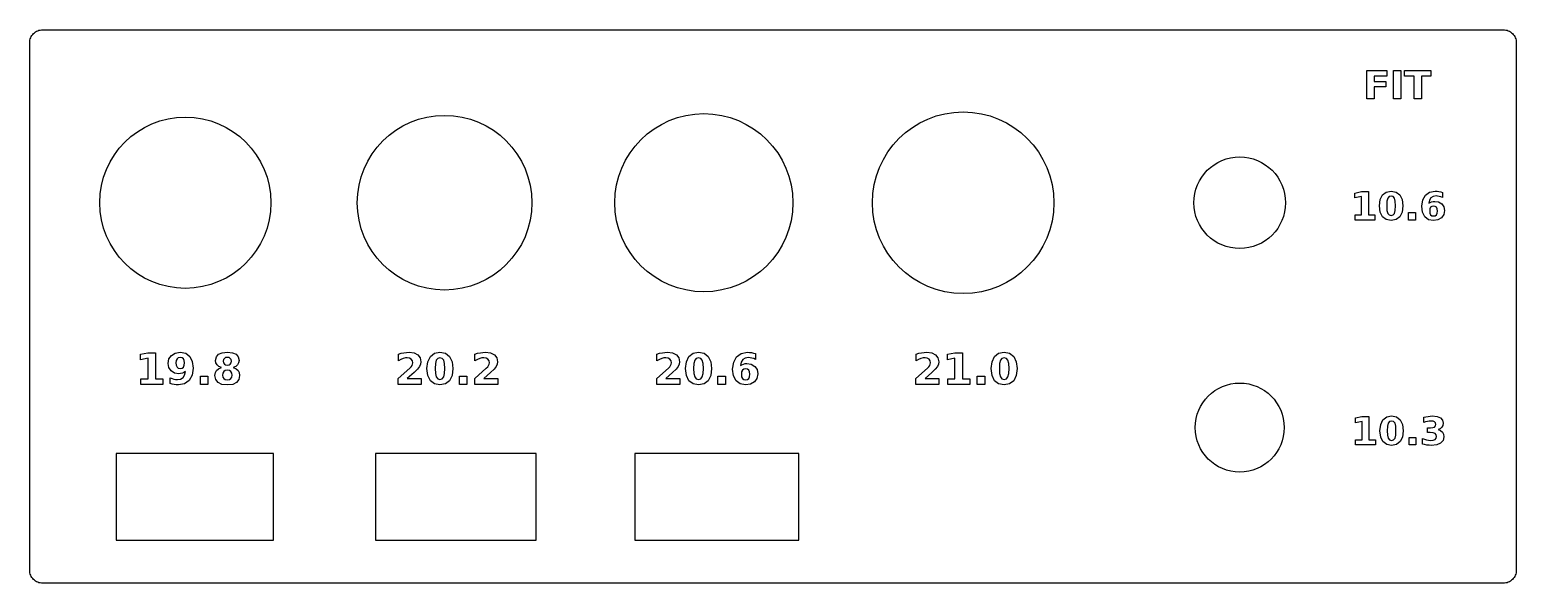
# Model space of a CAD drawing. Header units: millimetres. Extents: x 5 to 177, y 5 to 69.
import ezdxf

# ---------------------------------------------------------------- set-up
doc = ezdxf.new("R2010")
doc.units = ezdxf.units.MM
doc.layers.add('CUT', color=1, linetype='Continuous')
doc.layers.add('ENGRAVE', color=5, linetype='Continuous')

msp = doc.modelspace()

# ---------------------------------------------------------------- linework, layer by layer
at = {"layer": 'CUT'}
for points in [[(6.06, 5.06), (5.93, 5.11), (5.79, 5.18), (5.67, 5.25), (5.55, 5.34), (5.44, 5.44), (5.34, 5.55), (5.25, 5.67), (5.18, 5.79), (5.11, 5.93), (5.06, 6.06), (5.03, 6.21), (5.01, 6.35), (5, 6.5), (5, 67.5), (5.01, 67.65), (5.03, 67.79), (5.06, 67.94), (5.11, 68.07), (5.18, 68.21), (5.25, 68.33), (5.34, 68.45), (5.44, 68.56), (5.55, 68.66), (5.67, 68.75), (5.79, 68.82), (5.93, 68.89), (6.06, 68.94), (6.21, 68.97), (6.35, 68.99), (6.5, 69), (175.5, 69), (175.65, 68.99), (175.79, 68.97), (175.94, 68.94), (176.07, 68.89), (176.21, 68.82), (176.33, 68.75), (176.45, 68.66), (176.56, 68.56), (176.66, 68.45), (176.75, 68.33), (176.82, 68.21), (176.89, 68.07), (176.94, 67.94), (176.97, 67.79), (176.99, 67.65), (177, 67.5), (177, 6.5), (176.99, 6.35), (176.97, 6.21), (176.94, 6.06), (176.89, 5.93), (176.82, 5.79), (176.75, 5.67), (176.66, 5.55), (176.56, 5.44), (176.45, 5.34), (176.33, 5.25), (176.21, 5.18), (176.07, 5.11), (175.94, 5.06), (175.79, 5.03), (175.65, 5.01), (175.5, 5), (6.5, 5), (6.35, 5.01), (6.21, 5.03), (6.06, 5.06)], [(15, 10), (33.2, 10), (33.2, 20), (15, 20), (15, 10)], [(45, 20), (45, 10), (63.6, 10), (63.6, 20), (45, 20)], [(94, 20), (75, 20), (75, 10), (94, 10), (94, 20)]]:
    msp.add_lwpolyline(points, close=True, dxfattribs=at)
for centre, radius in [((23, 49), 9.9), ((53, 49), 10.1), ((83, 49), 10.3), ((113, 49), 10.5), ((145, 49), 5.3), ((145, 23), 5.15)]:
    msp.add_circle(centre, radius, dxfattribs=at)
at = {"layer": 'ENGRAVE'}
for points in [[(159.72, 64.28), (162.01, 64.28), (162.01, 63.64), (160.57, 63.64), (160.57, 63.03), (161.92, 63.03), (161.92, 62.39), (160.57, 62.39), (160.57, 61), (159.72, 61), (159.72, 64.28)], [(162.8, 64.28), (163.64, 64.28), (163.64, 61), (162.8, 61), (162.8, 64.28)], [(164.08, 64.28), (167.1, 64.28), (167.1, 63.64), (166.02, 63.64), (166.02, 61), (165.17, 61), (165.17, 63.64), (164.08, 63.64), (164.08, 64.28)], [(158.35, 47.58), (159.1, 47.58), (159.1, 49.7), (158.33, 49.55), (158.33, 50.12), (159.09, 50.28), (159.9, 50.28), (159.9, 47.58), (160.65, 47.58), (160.65, 47), (158.35, 47), (158.35, 47.58)], [(163.87, 48.64), (163.78, 47.91), (163.52, 47.38), (163.09, 47.05), (162.52, 46.94), (161.95, 47.05), (161.52, 47.38), (161.26, 47.91), (161.17, 48.64), (161.26, 49.36), (161.52, 49.9), (161.95, 50.23), (162.52, 50.34), (163.09, 50.23), (163.52, 49.9), (163.78, 49.36), (163.87, 48.64)], [(168.47, 50.2), (168.47, 49.59), (168.27, 49.67), (168.08, 49.73), (167.89, 49.77), (167.72, 49.78), (167.38, 49.73), (167.13, 49.57), (166.96, 49.31), (166.88, 48.95), (167.03, 49.04), (167.19, 49.11), (167.37, 49.15), (167.56, 49.16), (168.02, 49.09), (168.38, 48.87), (168.61, 48.53), (168.68, 48.1), (168.6, 47.62), (168.34, 47.25), (167.94, 47.02), (167.41, 46.94), (166.85, 47.04), (166.42, 47.37), (166.16, 47.89), (166.07, 48.59), (166.18, 49.32), (166.48, 49.87), (166.97, 50.22), (167.61, 50.34), (167.83, 50.33), (168.05, 50.3), (168.26, 50.26), (168.47, 50.2)], [(163.02, 48.64), (163, 49.17), (162.91, 49.51), (162.75, 49.7), (162.52, 49.76), (162.29, 49.7), (162.13, 49.51), (162.04, 49.17), (162.02, 48.64), (162.04, 48.11), (162.13, 47.77), (162.29, 47.58), (162.52, 47.51), (162.75, 47.58), (162.91, 47.77), (163, 48.11), (163.02, 48.64)], [(167.42, 48.62), (167.23, 48.58), (167.09, 48.48), (167.01, 48.3), (166.98, 48.04), (167.01, 47.79), (167.09, 47.61), (167.23, 47.5), (167.42, 47.47), (167.62, 47.5), (167.76, 47.61), (167.84, 47.79), (167.87, 48.04), (167.84, 48.3), (167.76, 48.48), (167.62, 48.58), (167.42, 48.62)], [(164.54, 47.85), (165.34, 47.85), (165.34, 47), (164.54, 47), (164.54, 47.85)], [(17.86, 28.65), (18.69, 28.65), (18.69, 31.01), (17.83, 30.83), (17.83, 31.47), (18.68, 31.65), (19.57, 31.65), (19.57, 28.65), (20.4, 28.65), (20.4, 28), (17.86, 28), (17.86, 28.65)], [(21.25, 28.08), (21.25, 28.75), (21.47, 28.66), (21.68, 28.6), (21.88, 28.56), (22.08, 28.54), (22.46, 28.6), (22.74, 28.78), (22.92, 29.07), (23.01, 29.47), (22.84, 29.36), (22.66, 29.29), (22.46, 29.24), (22.25, 29.23), (21.75, 29.31), (21.35, 29.55), (21.09, 29.93), (21.01, 30.41), (21.1, 30.94), (21.39, 31.35), (21.84, 31.62), (22.41, 31.71), (23.05, 31.59), (23.52, 31.23), (23.81, 30.64), (23.91, 29.87), (23.79, 29.06), (23.45, 28.45), (22.91, 28.06), (22.2, 27.93), (21.95, 27.94), (21.71, 27.97), (21.48, 28.01), (21.25, 28.08)], [(22.41, 29.84), (22.62, 29.88), (22.78, 30), (22.87, 30.2), (22.9, 30.48), (22.87, 30.75), (22.78, 30.95), (22.62, 31.08), (22.41, 31.12), (22.19, 31.08), (22.04, 30.95), (21.94, 30.75), (21.91, 30.48), (21.94, 30.2), (22.04, 30), (22.19, 29.88), (22.41, 29.84)], [(27.18, 29.94), (26.89, 30.07), (26.68, 30.25), (26.55, 30.48), (26.51, 30.77), (26.6, 31.17), (26.86, 31.47), (27.28, 31.65), (27.87, 31.71), (28.45, 31.65), (28.87, 31.47), (29.13, 31.17), (29.22, 30.77), (29.17, 30.48), (29.05, 30.25), (28.84, 30.07), (28.55, 29.94), (28.87, 29.81), (29.11, 29.61), (29.25, 29.35), (29.29, 29.03), (29.2, 28.55), (28.93, 28.21), (28.49, 28), (27.87, 27.93), (27.24, 28), (26.79, 28.21), (26.52, 28.55), (26.43, 29.03), (26.48, 29.35), (26.62, 29.61), (26.86, 29.81), (27.18, 29.94)], [(27.4, 30.67), (27.43, 30.48), (27.52, 30.34), (27.67, 30.25), (27.87, 30.22), (28.06, 30.25), (28.21, 30.34), (28.3, 30.48), (28.33, 30.67), (28.3, 30.86), (28.21, 31), (28.06, 31.09), (27.87, 31.12), (27.67, 31.09), (27.52, 31), (27.43, 30.86), (27.4, 30.67)], [(48.69, 28.69), (50.29, 28.69), (50.29, 28), (47.64, 28), (47.64, 28.69), (48.97, 29.87), (49.13, 30.02), (49.24, 30.18), (49.3, 30.34), (49.32, 30.5), (49.28, 30.73), (49.15, 30.91), (48.95, 31.03), (48.69, 31.07), (48.46, 31.05), (48.21, 30.98), (47.94, 30.86), (47.65, 30.7), (47.65, 31.5), (47.97, 31.59), (48.28, 31.66), (48.59, 31.7), (48.89, 31.71), (49.47, 31.64), (49.9, 31.42), (50.18, 31.08), (50.27, 30.62), (50.23, 30.33), (50.11, 30.06), (49.87, 29.76), (49.47, 29.37), (48.69, 28.69)], [(53.97, 29.82), (53.87, 29.02), (53.58, 28.42), (53.1, 28.05), (52.47, 27.93), (51.83, 28.05), (51.36, 28.42), (51.06, 29.02), (50.96, 29.82), (51.06, 30.62), (51.36, 31.22), (51.83, 31.59), (52.47, 31.71), (53.1, 31.59), (53.58, 31.22), (53.87, 30.62), (53.97, 29.82)], [(53.03, 29.83), (52.99, 30.41), (52.9, 30.79), (52.73, 31), (52.47, 31.07), (52.21, 31), (52.03, 30.79), (51.94, 30.41), (51.9, 29.83), (51.94, 29.24), (52.03, 28.85), (52.21, 28.64), (52.47, 28.57), (52.72, 28.64), (52.9, 28.85), (52.99, 29.24), (53.03, 29.83)], [(57.54, 28.69), (59.15, 28.69), (59.15, 28), (56.5, 28), (56.5, 28.69), (57.83, 29.87), (57.99, 30.02), (58.09, 30.18), (58.16, 30.34), (58.18, 30.5), (58.14, 30.73), (58.01, 30.91), (57.81, 31.03), (57.55, 31.07), (57.32, 31.05), (57.07, 30.98), (56.8, 30.86), (56.51, 30.7), (56.51, 31.5), (56.82, 31.59), (57.14, 31.66), (57.44, 31.7), (57.74, 31.71), (58.33, 31.64), (58.76, 31.42), (59.03, 31.08), (59.12, 30.62), (59.09, 30.33), (58.97, 30.06), (58.73, 29.76), (58.32, 29.37), (57.54, 28.69)], [(78.6, 28.69), (80.21, 28.69), (80.21, 28), (77.56, 28), (77.56, 28.69), (78.89, 29.87), (79.05, 30.02), (79.15, 30.18), (79.22, 30.34), (79.24, 30.5), (79.2, 30.73), (79.07, 30.91), (78.87, 31.03), (78.61, 31.07), (78.38, 31.05), (78.13, 30.98), (77.86, 30.86), (77.57, 30.7), (77.57, 31.5), (77.88, 31.59), (78.2, 31.66), (78.5, 31.7), (78.8, 31.71), (79.39, 31.64), (79.82, 31.42), (80.09, 31.08), (80.18, 30.62), (80.15, 30.33), (80.03, 30.06), (79.79, 29.76), (79.38, 29.37), (78.6, 28.69)], [(83.88, 29.82), (83.79, 29.02), (83.49, 28.42), (83.02, 28.05), (82.38, 27.93), (81.75, 28.05), (81.27, 28.42), (80.98, 29.02), (80.88, 29.82), (80.98, 30.62), (81.27, 31.22), (81.75, 31.59), (82.38, 31.71), (83.02, 31.59), (83.49, 31.22), (83.79, 30.62), (83.88, 29.82)], [(82.94, 29.83), (82.91, 30.41), (82.81, 30.79), (82.64, 31), (82.38, 31.07), (82.12, 31), (81.95, 30.79), (81.85, 30.41), (81.82, 29.83), (81.85, 29.24), (81.95, 28.85), (82.12, 28.64), (82.38, 28.57), (82.64, 28.64), (82.81, 28.85), (82.91, 29.24), (82.94, 29.83)], [(88.99, 31.55), (88.99, 30.88), (88.77, 30.97), (88.55, 31.04), (88.35, 31.08), (88.15, 31.09), (87.78, 31.03), (87.5, 30.86), (87.32, 30.57), (87.23, 30.17), (87.39, 30.27), (87.58, 30.34), (87.77, 30.39), (87.99, 30.4), (88.49, 30.32), (88.89, 30.08), (89.15, 29.7), (89.23, 29.22), (89.14, 28.69), (88.85, 28.28), (88.4, 28.02), (87.82, 27.93), (87.19, 28.05), (86.72, 28.41), (86.43, 28.99), (86.33, 29.77), (86.45, 30.58), (86.79, 31.19), (87.33, 31.58), (88.04, 31.71), (88.28, 31.7), (88.52, 31.67), (88.76, 31.62), (88.99, 31.55)], [(108.59, 28.69), (110.19, 28.69), (110.19, 28), (107.54, 28), (107.54, 28.69), (108.88, 29.87), (109.03, 30.02), (109.14, 30.18), (109.2, 30.34), (109.22, 30.5), (109.18, 30.73), (109.05, 30.91), (108.85, 31.03), (108.59, 31.07), (108.36, 31.05), (108.11, 30.98), (107.84, 30.86), (107.55, 30.7), (107.55, 31.5), (107.87, 31.59), (108.18, 31.66), (108.49, 31.7), (108.79, 31.71), (109.37, 31.64), (109.81, 31.42), (110.08, 31.08), (110.17, 30.62), (110.13, 30.33), (110.02, 30.06), (109.78, 29.76), (109.37, 29.37), (108.59, 28.69)], [(111.21, 28.65), (112.04, 28.65), (112.04, 31.01), (111.19, 30.83), (111.19, 31.47), (112.04, 31.65), (112.93, 31.65), (112.93, 28.65), (113.76, 28.65), (113.76, 28), (111.21, 28), (111.21, 28.65)], [(119.25, 29.82), (119.15, 29.02), (118.86, 28.42), (118.38, 28.05), (117.75, 27.93), (117.11, 28.05), (116.64, 28.42), (116.34, 29.02), (116.25, 29.82), (116.34, 30.62), (116.64, 31.22), (117.11, 31.59), (117.75, 31.71), (118.38, 31.59), (118.86, 31.22), (119.15, 30.62), (119.25, 29.82)], [(118.31, 29.83), (118.27, 30.41), (118.18, 30.79), (118.01, 31), (117.75, 31.07), (117.49, 31), (117.31, 30.79), (117.22, 30.41), (117.19, 29.83), (117.22, 29.24), (117.31, 28.85), (117.49, 28.64), (117.75, 28.57), (118, 28.64), (118.18, 28.85), (118.27, 29.24), (118.31, 29.83)], [(27.87, 29.63), (27.63, 29.6), (27.46, 29.49), (27.36, 29.31), (27.32, 29.07), (27.36, 28.84), (27.46, 28.66), (27.63, 28.56), (27.87, 28.52), (28.1, 28.56), (28.27, 28.66), (28.37, 28.84), (28.41, 29.07), (28.37, 29.31), (28.27, 29.49), (28.1, 29.6), (27.87, 29.63)], [(87.83, 29.8), (87.61, 29.76), (87.46, 29.64), (87.37, 29.44), (87.34, 29.16), (87.37, 28.88), (87.46, 28.68), (87.61, 28.56), (87.83, 28.52), (88.05, 28.56), (88.2, 28.68), (88.29, 28.88), (88.33, 29.16), (88.29, 29.44), (88.2, 29.64), (88.05, 29.76), (87.83, 29.8)], [(24.74, 28.94), (25.62, 28.94), (25.62, 28), (24.74, 28), (24.74, 28.94)], [(54.71, 28.94), (55.59, 28.94), (55.59, 28), (54.71, 28), (54.71, 28.94)], [(84.63, 28.94), (85.51, 28.94), (85.51, 28), (84.63, 28), (84.63, 28.94)], [(114.62, 28.94), (115.5, 28.94), (115.5, 28), (114.62, 28), (114.62, 28.94)], [(158.41, 21.58), (159.16, 21.58), (159.16, 23.7), (158.39, 23.55), (158.39, 24.12), (159.15, 24.28), (159.96, 24.28), (159.96, 21.58), (160.7, 21.58), (160.7, 21), (158.41, 21), (158.41, 21.58)], [(163.93, 22.64), (163.84, 21.91), (163.58, 21.38), (163.15, 21.05), (162.58, 20.94), (162.01, 21.05), (161.58, 21.38), (161.32, 21.91), (161.23, 22.64), (161.32, 23.36), (161.58, 23.9), (162.01, 24.23), (162.58, 24.34), (163.15, 24.23), (163.58, 23.9), (163.84, 23.36), (163.93, 22.64)], [(167.95, 22.77), (168.24, 22.65), (168.45, 22.47), (168.58, 22.23), (168.63, 21.93), (168.53, 21.5), (168.25, 21.19), (167.79, 21), (167.16, 20.94), (166.91, 20.95), (166.66, 20.98), (166.4, 21.03), (166.15, 21.1), (166.15, 21.75), (166.39, 21.65), (166.62, 21.57), (166.86, 21.53), (167.09, 21.51), (167.38, 21.54), (167.6, 21.63), (167.74, 21.77), (167.78, 21.96), (167.73, 22.16), (167.6, 22.3), (167.37, 22.39), (167.05, 22.42), (166.72, 22.42), (166.72, 22.96), (167.07, 22.96), (167.35, 22.99), (167.55, 23.06), (167.66, 23.19), (167.7, 23.37), (167.66, 23.53), (167.55, 23.66), (167.37, 23.74), (167.12, 23.76), (166.92, 23.75), (166.71, 23.72), (166.5, 23.66), (166.29, 23.58), (166.29, 24.2), (166.54, 24.26), (166.79, 24.3), (167.03, 24.33), (167.27, 24.34), (167.83, 24.29), (168.23, 24.13), (168.47, 23.87), (168.55, 23.5), (168.51, 23.24), (168.4, 23.03), (168.21, 22.87), (167.95, 22.77)], [(163.08, 22.64), (163.05, 23.17), (162.97, 23.51), (162.81, 23.7), (162.58, 23.76), (162.35, 23.7), (162.19, 23.51), (162.1, 23.17), (162.07, 22.64), (162.1, 22.11), (162.19, 21.77), (162.35, 21.58), (162.58, 21.51), (162.81, 21.58), (162.97, 21.77), (163.05, 22.11), (163.08, 22.64)], [(164.6, 21.85), (165.39, 21.85), (165.39, 21), (164.6, 21), (164.6, 21.85)]]:
    msp.add_lwpolyline(points, close=True, dxfattribs=at)

doc.saveas('drawing.dxf')
